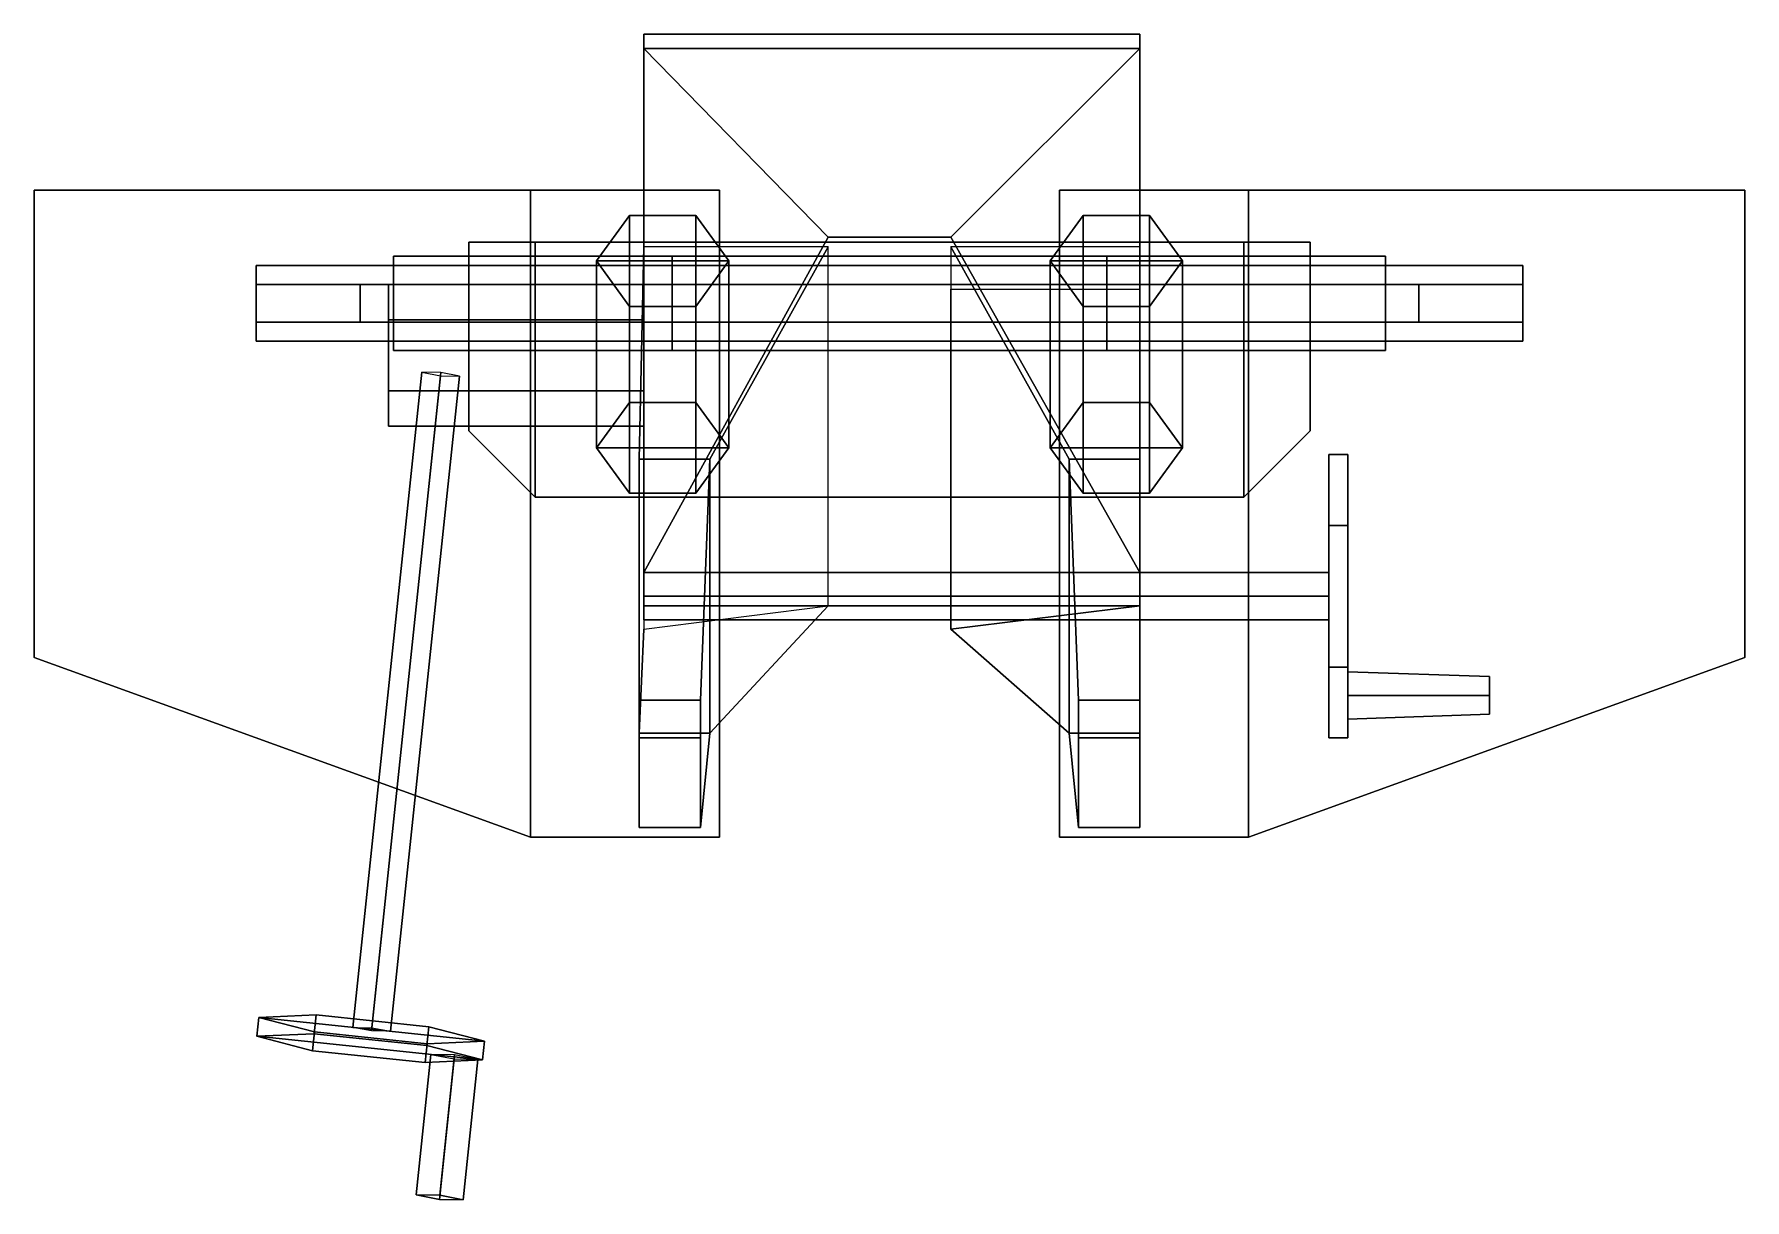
# Model space of a CAD drawing. Extents: x -0.9 to 0.91, y -0.49 to 0.74.
import ezdxf

# ---------------------------------------------------------------- set-up
doc = ezdxf.new("R2010")
doc.units = 0
doc.layers.add('BASE', color=3, linetype='CONTINUOUS')
doc.layers.add('SHIELD', color=6, linetype='CONTINUOUS')

msp = doc.modelspace()

# ---------------------------------------------------------------- linework, layer by layer
at = {"layer": 'BASE'}
for points in [[(-0.26, 0.74, 0.425), (-0.26, 0.12, 0.425), (-0.26, 0.12, 0.485), (-0.26, 0.74, 0.485)], [(0.265, 0.74, 0.425), (0.265, 0.12, 0.425), (-0.26, 0.12, 0.425), (-0.26, 0.74, 0.425)], [(-0.26, 0.74, 0.485), (-0.26, 0.12, 0.485), (-0.26, 0.145, 0.545), (-0.26, 0.74, 0.545)], [(0.265, 0.74, 0.545), (0.265, 0.74, 0.425), (-0.26, 0.74, 0.425), (-0.26, 0.74, 0.545)], [(-0.26, 0.74, 0.545), (-0.26, 0.145, 0.545), (-0.26, 0.135, 0.795), (-0.26, 0.725, 0.71)], [(0.265, 0.725, 0.71), (0.265, 0.74, 0.545), (-0.26, 0.74, 0.545), (-0.26, 0.725, 0.71)], [(-0.26, 0.725, 0.71), (-0.26, 0.135, 0.795), (-0.26, 0.17, 0.795), (-0.065, 0.525, 0.83)], [(0.065, 0.525, 0.83), (0.265, 0.725, 0.71), (-0.26, 0.725, 0.71), (-0.065, 0.525, 0.83)], [(0.265, 0.17, 0.795), (0.265, 0.135, 0.795), (0.265, 0.725, 0.71), (0.065, 0.525, 0.83)], [(0.265, 0.12, 0.485), (0.265, 0.12, 0.425), (0.265, 0.74, 0.425), (0.265, 0.74, 0.485)], [(0.265, 0.145, 0.545), (0.265, 0.12, 0.485), (0.265, 0.74, 0.485), (0.265, 0.74, 0.545)], [(0.265, 0.135, 0.795), (0.265, 0.145, 0.545), (0.265, 0.74, 0.545), (0.265, 0.725, 0.71)], [(-0.275, 0.5481, 1.0069), (-0.31, 0.5, 0.97), (-0.31, 0.3022, 1.2278), (-0.275, 0.3502, 1.2647)], [(-0.17, 0.5, 0.97), (-0.31, 0.5, 0.97), (-0.275, 0.5481, 1.0069), (-0.205, 0.5481, 1.0069)], [(-0.205, 0.5481, 1.0069), (-0.275, 0.5481, 1.0069), (-0.275, 0.3502, 1.2647), (-0.205, 0.3502, 1.2647)], [(-0.17, 0.5, 0.97), (-0.205, 0.5481, 1.0069), (-0.205, 0.3502, 1.2647), (-0.17, 0.3022, 1.2278)], [(0.205, 0.5481, 1.0069), (0.17, 0.5, 0.97), (0.17, 0.3022, 1.2278), (0.205, 0.3502, 1.2647)], [(0.31, 0.5, 0.97), (0.17, 0.5, 0.97), (0.205, 0.5481, 1.0069), (0.275, 0.5481, 1.0069)], [(0.275, 0.5481, 1.0069), (0.205, 0.5481, 1.0069), (0.205, 0.3502, 1.2647), (0.275, 0.3502, 1.2647)], [(0.31, 0.5, 0.97), (0.275, 0.5481, 1.0069), (0.275, 0.3502, 1.2647), (0.31, 0.3022, 1.2278)], [(-0.065, 0.525, 0.83), (-0.26, 0.17, 0.795), (0.265, 0.17, 0.795), (0.065, 0.525, 0.83)], [(-0.445, 0.52, 0.695), (-0.445, 0.52, 0.545), (-0.445, 0.32, 0.545), (-0.445, 0.32, 0.695)], [(-0.445, 0.32, 0.545), (-0.445, 0.52, 0.545), (-0.375, 0.52, 0.545), (-0.375, 0.25, 0.545)], [(-0.375, 0.25, 0.695), (-0.375, 0.52, 0.695), (-0.445, 0.52, 0.695), (-0.445, 0.32, 0.695)], [(-0.375, 0.52, 0.695), (-0.375, 0.52, 0.545), (-0.445, 0.52, 0.545), (-0.445, 0.52, 0.695)], [(0.375, 0.52, 0.695), (0.375, 0.52, 0.545), (-0.375, 0.52, 0.545), (-0.375, 0.52, 0.695)], [(0.375, 0.52, 0.545), (0.375, 0.25, 0.545), (-0.375, 0.25, 0.545), (-0.375, 0.52, 0.545)], [(-0.375, 0.52, 0.695), (-0.375, 0.25, 0.695), (0.375, 0.25, 0.695), (0.375, 0.52, 0.695)], [(-0.19, 0.29, 1.06), (-0.065, 0.515, 0.83), (-0.26, 0.515, 0.795), (-0.265, 0.29, 1.06)], [(-0.26, 0.515, 0.795), (-0.26, 0.11, 0.795), (-0.265, 0, 1.06), (-0.265, 0.29, 1.06)], [(-0.19, 0, 1.06), (-0.065, 0.135, 0.83), (-0.065, 0.515, 0.83), (-0.19, 0.29, 1.06)], [(0.265, 0.29, 1.06), (0.265, 0.515, 0.795), (0.065, 0.515, 0.83), (0.19, 0.29, 1.06)], [(0.065, 0.515, 0.83), (0.065, 0.11, 0.83), (0.19, 0, 1.06), (0.19, 0.29, 1.06)], [(0.265, 0, 1.06), (0.265, 0.135, 0.795), (0.265, 0.515, 0.795), (0.265, 0.29, 1.06)], [(0.445, 0.52, 0.695), (0.445, 0.52, 0.545), (0.375, 0.52, 0.545), (0.375, 0.52, 0.695)], [(0.445, 0.52, 0.545), (0.445, 0.32, 0.545), (0.375, 0.25, 0.545), (0.375, 0.52, 0.545)], [(0.375, 0.52, 0.695), (0.375, 0.25, 0.695), (0.445, 0.32, 0.695), (0.445, 0.52, 0.695)], [(0.445, 0.32, 0.695), (0.445, 0.32, 0.545), (0.445, 0.52, 0.545), (0.445, 0.52, 0.695)], [(0.67, 0.475, 0.6546), (0.67, 0.495, 0.62), (-0.67, 0.495, 0.62), (-0.67, 0.475, 0.6546)], [(0.67, 0.495, 0.62), (0.67, 0.475, 0.5854), (-0.67, 0.475, 0.5854), (-0.67, 0.495, 0.62)], [(0.525, 0.505, 0.46), (0.525, 0.505, 0.435), (-0.525, 0.505, 0.435), (-0.525, 0.505, 0.46)], [(-0.525, 0.505, 0.46), (-0.525, 0.505, 0.435), (-0.525, 0.405, 0.435), (-0.525, 0.405, 0.46)], [(-0.525, 0.505, 0.435), (0.525, 0.505, 0.435), (0.525, 0.405, 0.435), (-0.525, 0.405, 0.435)], [(0.23, 0.505, 0.495), (0.525, 0.505, 0.46), (-0.525, 0.505, 0.46), (-0.23, 0.505, 0.495)], [(-0.23, 0.505, 0.495), (-0.525, 0.505, 0.46), (-0.525, 0.405, 0.46), (-0.23, 0.405, 0.495)], [(-0.31, 0.5, 0.97), (-0.275, 0.4519, 0.9331), (-0.275, 0.2541, 1.1909), (-0.31, 0.3022, 1.2278)], [(-0.205, 0.4519, 0.9331), (-0.275, 0.4519, 0.9331), (-0.31, 0.5, 0.97), (-0.17, 0.5, 0.97)], [(-0.23, 0.405, 0.495), (0.23, 0.405, 0.495), (0.23, 0.505, 0.495), (-0.23, 0.505, 0.495)], [(-0.205, 0.4519, 0.9331), (-0.17, 0.5, 0.97), (-0.17, 0.3022, 1.2278), (-0.205, 0.2541, 1.1909)], [(0.17, 0.5, 0.97), (0.205, 0.4519, 0.9331), (0.205, 0.2541, 1.1909), (0.17, 0.3022, 1.2278)], [(0.275, 0.4519, 0.9331), (0.205, 0.4519, 0.9331), (0.17, 0.5, 0.97), (0.31, 0.5, 0.97)], [(0.23, 0.405, 0.495), (0.525, 0.405, 0.46), (0.525, 0.505, 0.46), (0.23, 0.505, 0.495)], [(0.275, 0.4519, 0.9331), (0.31, 0.5, 0.97), (0.31, 0.3022, 1.2278), (0.275, 0.2541, 1.1909)], [(0.525, 0.405, 0.46), (0.525, 0.405, 0.435), (0.525, 0.505, 0.435), (0.525, 0.505, 0.46)], [(0.67, 0.435, 0.6546), (0.67, 0.475, 0.6546), (-0.67, 0.475, 0.6546), (-0.67, 0.435, 0.6546)], [(0.67, 0.475, 0.5854), (0.67, 0.435, 0.5854), (-0.67, 0.435, 0.5854), (-0.67, 0.475, 0.5854)], [(-0.525, 0.475, 0.685), (-0.525, 0.475, 0.405), (-0.56, 0.475, 0.405), (-0.56, 0.475, 0.685)], [(-0.56, 0.475, 0.685), (-0.56, 0.475, 0.405), (-0.56, 0.435, 0.405), (-0.56, 0.435, 0.685)], [(-0.56, 0.475, 0.405), (-0.525, 0.475, 0.405), (-0.525, 0.435, 0.405), (-0.56, 0.435, 0.405)], [(-0.56, 0.435, 0.685), (-0.525, 0.435, 0.685), (-0.525, 0.475, 0.685), (-0.56, 0.475, 0.685)], [(-0.26, 0.4375, 0.905), (-0.26, 0.475, 0.84), (-0.53, 0.475, 0.84), (-0.53, 0.4375, 0.905)], [(-0.26, 0.475, 0.84), (-0.26, 0.4375, 0.775), (-0.53, 0.4375, 0.775), (-0.53, 0.475, 0.84)], [(-0.53, 0.3625, 0.905), (-0.53, 0.4375, 0.905), (-0.53, 0.475, 0.84), (-0.53, 0.325, 0.84)], [(-0.53, 0.325, 0.84), (-0.53, 0.475, 0.84), (-0.53, 0.4375, 0.775), (-0.53, 0.3625, 0.775)], [(-0.525, 0.435, 0.685), (-0.525, 0.435, 0.405), (-0.525, 0.475, 0.405), (-0.525, 0.475, 0.685)], [(0.56, 0.475, 0.685), (0.56, 0.475, 0.405), (0.525, 0.475, 0.405), (0.525, 0.475, 0.685)], [(0.525, 0.475, 0.685), (0.525, 0.475, 0.405), (0.525, 0.435, 0.405), (0.525, 0.435, 0.685)], [(0.525, 0.475, 0.405), (0.56, 0.475, 0.405), (0.56, 0.435, 0.405), (0.525, 0.435, 0.405)], [(0.525, 0.435, 0.685), (0.56, 0.435, 0.685), (0.56, 0.475, 0.685), (0.525, 0.475, 0.685)], [(0.56, 0.435, 0.685), (0.56, 0.435, 0.405), (0.56, 0.475, 0.405), (0.56, 0.475, 0.685)], [(0.265, 0.47, 0.795), (0.265, 0.135, 0.795), (0.065, 0.11, 0.83), (0.065, 0.47, 0.83)], [(0.67, 0.415, 0.62), (0.67, 0.435, 0.6546), (-0.67, 0.435, 0.6546), (-0.67, 0.415, 0.62)], [(0.67, 0.435, 0.5854), (0.67, 0.415, 0.62), (-0.67, 0.415, 0.62), (-0.67, 0.435, 0.5854)], [(-0.56, 0.435, 0.405), (-0.525, 0.435, 0.405), (-0.525, 0.435, 0.685), (-0.56, 0.435, 0.685)], [(-0.26, 0.3625, 0.905), (-0.26, 0.4375, 0.905), (-0.53, 0.4375, 0.905), (-0.53, 0.3625, 0.905)], [(-0.26, 0.4375, 0.775), (-0.26, 0.3625, 0.775), (-0.53, 0.3625, 0.775), (-0.53, 0.4375, 0.775)], [(-0.275, 0.4519, 0.9331), (-0.205, 0.4519, 0.9331), (-0.205, 0.2541, 1.1909), (-0.275, 0.2541, 1.1909)], [(0.205, 0.4519, 0.9331), (0.275, 0.4519, 0.9331), (0.275, 0.2541, 1.1909), (0.205, 0.2541, 1.1909)], [(0.525, 0.435, 0.405), (0.56, 0.435, 0.405), (0.56, 0.435, 0.685), (0.525, 0.435, 0.685)], [(-0.525, 0.405, 0.435), (0.525, 0.405, 0.435), (0.525, 0.405, 0.46), (-0.525, 0.405, 0.46)], [(-0.525, 0.405, 0.46), (0.525, 0.405, 0.46), (0.23, 0.405, 0.495), (-0.23, 0.405, 0.495)], [(-0.4748, 0.3817, 0.8599), (-0.4949, 0.3821, 0.84), (-0.5678, -0.3114, 0.901), (-0.5477, -0.3118, 0.9209)], [(-0.4949, 0.3821, 0.84), (-0.4752, 0.3783, 0.8201), (-0.5481, -0.3152, 0.8811), (-0.5678, -0.3114, 0.901)], [(-0.4551, 0.3779, 0.84), (-0.4748, 0.3817, 0.8599), (-0.5477, -0.3118, 0.9209), (-0.528, -0.3156, 0.901)], [(-0.4752, 0.3783, 0.8201), (-0.4551, 0.3779, 0.84), (-0.528, -0.3156, 0.901), (-0.5481, -0.3152, 0.8811)], [(-0.26, 0.325, 0.84), (-0.26, 0.3625, 0.905), (-0.53, 0.3625, 0.905), (-0.53, 0.325, 0.84)], [(-0.26, 0.3625, 0.775), (-0.26, 0.325, 0.84), (-0.53, 0.325, 0.84), (-0.53, 0.3625, 0.775)], [(-0.205, 0.3502, 1.2647), (-0.275, 0.3502, 1.2647), (-0.31, 0.3022, 1.2278), (-0.17, 0.3022, 1.2278)], [(0.275, 0.3502, 1.2647), (0.205, 0.3502, 1.2647), (0.17, 0.3022, 1.2278), (0.31, 0.3022, 1.2278)], [(-0.445, 0.32, 0.695), (-0.445, 0.32, 0.545), (-0.375, 0.25, 0.545), (-0.375, 0.25, 0.695)], [(0.375, 0.25, 0.695), (0.375, 0.25, 0.545), (0.445, 0.32, 0.545), (0.445, 0.32, 0.695)], [(-0.17, 0.3022, 1.2278), (-0.31, 0.3022, 1.2278), (-0.275, 0.2541, 1.1909), (-0.205, 0.2541, 1.1909)], [(-0.265, 0.29, 1.06), (-0.265, 0, 1.06), (-0.265, -0.1, 1.24), (-0.265, 0.035, 1.345)], [(-0.2, 0.035, 1.345), (-0.19, 0.29, 1.06), (-0.265, 0.29, 1.06), (-0.265, 0.035, 1.345)], [(-0.19, 0.29, 1.06), (-0.19, 0, 1.06), (-0.265, 0, 1.06), (-0.265, 0.29, 1.06)], [(-0.2, -0.1, 1.24), (-0.19, 0, 1.06), (-0.19, 0.29, 1.06), (-0.2, 0.035, 1.345)], [(0.31, 0.3022, 1.2278), (0.17, 0.3022, 1.2278), (0.205, 0.2541, 1.1909), (0.275, 0.2541, 1.1909)], [(0.19, 0.29, 1.06), (0.19, 0, 1.06), (0.2, -0.1, 1.24), (0.2, 0.035, 1.345)], [(0.265, 0.035, 1.345), (0.265, 0.29, 1.06), (0.19, 0.29, 1.06), (0.2, 0.035, 1.345)], [(0.265, 0.29, 1.06), (0.265, 0, 1.06), (0.19, 0, 1.06), (0.19, 0.29, 1.06)], [(0.265, -0.1, 1.24), (0.265, 0, 1.06), (0.265, 0.29, 1.06), (0.265, 0.035, 1.345)], [(0.485, 0.22, 1.2949), (0.485, 0.295, 1.165), (0.465, 0.295, 1.165), (0.465, 0.22, 1.2949)], [(0.485, 0.295, 1.165), (0.485, 0.22, 1.0351), (0.465, 0.22, 1.0351), (0.465, 0.295, 1.165)], [(0.465, 0.07, 1.2949), (0.465, 0.22, 1.2949), (0.465, 0.295, 1.165), (0.465, -0.005, 1.165)], [(0.465, -0.005, 1.165), (0.465, 0.295, 1.165), (0.465, 0.22, 1.0351), (0.465, 0.07, 1.0351)], [(0.485, -0.005, 1.165), (0.485, 0.295, 1.165), (0.485, 0.22, 1.2949), (0.485, 0.07, 1.2949)], [(0.485, 0.07, 1.0351), (0.485, 0.22, 1.0351), (0.485, 0.295, 1.165), (0.485, -0.005, 1.165)], [(-0.375, 0.25, 0.695), (-0.375, 0.25, 0.545), (0.375, 0.25, 0.545), (0.375, 0.25, 0.695)], [(0.485, 0.07, 1.2949), (0.485, 0.22, 1.2949), (0.465, 0.22, 1.2949), (0.465, 0.07, 1.2949)], [(0.485, 0.22, 1.0351), (0.485, 0.07, 1.0351), (0.465, 0.07, 1.0351), (0.465, 0.22, 1.0351)], [(-0.26, 0.17, 0.795), (-0.26, 0.135, 0.795), (0.265, 0.135, 0.795), (0.265, 0.17, 0.795)], [(0.465, 0.145, 1.19), (0.465, 0.17, 1.165), (0.265, 0.17, 1.165), (0.265, 0.145, 1.19)], [(0.465, 0.17, 1.165), (0.465, 0.145, 1.14), (0.265, 0.145, 1.14), (0.265, 0.17, 1.165)], [(-0.26, 0.145, 0.545), (-0.26, 0.12, 0.485), (0.265, 0.12, 0.485), (0.265, 0.145, 0.545)], [(-0.26, 0.135, 0.795), (-0.26, 0.145, 0.545), (0.265, 0.145, 0.545), (0.265, 0.135, 0.795)], [(0.465, 0.12, 1.165), (0.465, 0.145, 1.19), (0.265, 0.145, 1.19), (0.265, 0.12, 1.165)], [(0.465, 0.145, 1.14), (0.465, 0.12, 1.165), (0.265, 0.12, 1.165), (0.265, 0.145, 1.14)], [(-0.265, 0, 1.06), (-0.26, 0.11, 0.795), (-0.065, 0.135, 0.83), (-0.19, 0, 1.06)], [(0.19, 0, 1.06), (0.065, 0.11, 0.83), (0.265, 0.135, 0.795), (0.265, 0, 1.06)], [(-0.26, 0.12, 0.485), (-0.26, 0.12, 0.425), (0.265, 0.12, 0.425), (0.265, 0.12, 0.485)], [(0.485, -0.005, 1.165), (0.485, 0.07, 1.2949), (0.465, 0.07, 1.2949), (0.465, -0.005, 1.165)], [(0.485, 0.07, 1.0351), (0.485, -0.005, 1.165), (0.465, -0.005, 1.165), (0.465, 0.07, 1.0351)], [(0.485, 0.04, 1.14), (0.485, 0.065, 1.165), (0.635, 0.06, 1.165), (0.635, 0.04, 1.145)], [(0.485, 0.065, 1.165), (0.485, 0.04, 1.19), (0.635, 0.04, 1.185), (0.635, 0.06, 1.165)], [(0.635, 0.04, 1.185), (0.635, 0.02, 1.165), (0.635, 0.04, 1.145), (0.635, 0.06, 1.165)], [(0.485, 0.015, 1.165), (0.485, 0.04, 1.14), (0.635, 0.04, 1.145), (0.635, 0.02, 1.165)], [(0.485, 0.04, 1.19), (0.485, 0.015, 1.165), (0.635, 0.02, 1.165), (0.635, 0.04, 1.185)], [(-0.265, 0.035, 1.345), (-0.265, -0.1, 1.24), (-0.265, -0.1, 1.32), (-0.265, -0.005, 1.375)], [(-0.2, -0.005, 1.375), (-0.2, 0.035, 1.345), (-0.265, 0.035, 1.345), (-0.265, -0.005, 1.375)], [(-0.2, -0.1, 1.32), (-0.2, -0.1, 1.24), (-0.2, 0.035, 1.345), (-0.2, -0.005, 1.375)], [(0.265, -0.005, 1.375), (0.265, 0.035, 1.345), (0.2, 0.035, 1.345), (0.2, -0.005, 1.375)], [(0.2, 0.035, 1.345), (0.2, -0.1, 1.24), (0.2, -0.1, 1.32), (0.2, -0.005, 1.375)], [(0.265, -0.1, 1.32), (0.265, -0.1, 1.24), (0.265, 0.035, 1.345), (0.265, -0.005, 1.375)], [(-0.265, -0.1, 1.24), (-0.265, 0, 1.06), (-0.19, 0, 1.06), (-0.2, -0.1, 1.24)], [(-0.265, -0.005, 1.375), (-0.265, -0.1, 1.32), (-0.2, -0.1, 1.32), (-0.2, -0.005, 1.375)], [(0.2, -0.1, 1.24), (0.19, 0, 1.06), (0.265, 0, 1.06), (0.265, -0.1, 1.24)], [(0.2, -0.005, 1.375), (0.2, -0.1, 1.32), (0.265, -0.1, 1.32), (0.265, -0.005, 1.375)], [(-0.265, -0.1, 1.32), (-0.265, -0.1, 1.24), (-0.2, -0.1, 1.24), (-0.2, -0.1, 1.32)], [(0.2, -0.1, 1.32), (0.2, -0.1, 1.24), (0.265, -0.1, 1.24), (0.265, -0.1, 1.32)], [(-0.6066, -0.2982, 1.0045), (-0.6672, -0.301, 0.901), (-0.6693, -0.3208, 0.9028), (-0.6087, -0.3181, 1.0063)], [(-0.6672, -0.301, 0.901), (-0.6085, -0.3163, 0.7975), (-0.6106, -0.3361, 0.7992), (-0.6693, -0.3208, 0.9028)], [(-0.4285, -0.3261, 0.901), (-0.6672, -0.301, 0.901), (-0.6066, -0.2982, 1.0045), (-0.4873, -0.3108, 1.0045)], [(-0.4892, -0.3288, 0.7975), (-0.6085, -0.3163, 0.7975), (-0.6672, -0.301, 0.901), (-0.4285, -0.3261, 0.901)], [(-0.4873, -0.3108, 1.0045), (-0.6066, -0.2982, 1.0045), (-0.6087, -0.3181, 1.0063), (-0.4894, -0.3306, 1.0063)], [(-0.4894, -0.3306, 1.0063), (-0.6087, -0.3181, 1.0063), (-0.6693, -0.3208, 0.9028), (-0.4306, -0.3459, 0.9028)], [(-0.4306, -0.3459, 0.9028), (-0.6693, -0.3208, 0.9028), (-0.6106, -0.3361, 0.7992), (-0.4912, -0.3486, 0.7992)], [(-0.6085, -0.3163, 0.7975), (-0.4892, -0.3288, 0.7975), (-0.4912, -0.3486, 0.7992), (-0.6106, -0.3361, 0.7992)], [(-0.4285, -0.3261, 0.901), (-0.4873, -0.3108, 1.0045), (-0.4894, -0.3306, 1.0063), (-0.4306, -0.3459, 0.9028)], [(-0.4602, -0.3406, 0.9277), (-0.4853, -0.3401, 0.9028), (-0.5009, -0.4887, 0.9158), (-0.4759, -0.4892, 0.9407)], [(-0.4853, -0.3401, 0.9028), (-0.4607, -0.3449, 0.8778), (-0.4763, -0.4935, 0.8909), (-0.5009, -0.4887, 0.9158)], [(-0.4892, -0.3288, 0.7975), (-0.4285, -0.3261, 0.901), (-0.4306, -0.3459, 0.9028), (-0.4912, -0.3486, 0.7992)], [(-0.4356, -0.3454, 0.9028), (-0.4602, -0.3406, 0.9277), (-0.4759, -0.4892, 0.9407), (-0.4512, -0.494, 0.9158)], [(-0.4607, -0.3449, 0.8778), (-0.4356, -0.3454, 0.9028), (-0.4512, -0.494, 0.9158), (-0.4763, -0.4935, 0.8909)], [(-0.4759, -0.4892, 0.9407), (-0.5009, -0.4887, 0.9158), (-0.4763, -0.4935, 0.8909), (-0.4512, -0.494, 0.9158)]]:
    msp.add_3dface(points, dxfattribs=at)
at = {"layer": 'SHIELD'}
for points in [[(-0.905, 0.575, 1.405), (-0.38, 0.575, 1.405), (-0.38, -0.11, 1.915), (-0.905, 0.08, 1.78)], [(-0.38, 0.575, 1.405), (-0.905, 0.575, 1.405), (-0.905, 0.08, 1.78), (-0.38, -0.11, 1.915)], [(-0.665, 0.575, 1.06), (-0.38, 0.575, 1.06), (-0.38, 0.575, 1.405), (-0.64, 0.575, 1.405)], [(-0.38, 0.575, 1.06), (-0.665, 0.575, 1.06), (-0.64, 0.575, 1.405), (-0.38, 0.575, 1.405)], [(-0.54, 0.575, 0.935), (-0.315, 0.575, 0.935), (-0.315, 0.575, 1.06), (-0.665, 0.575, 1.06)], [(-0.315, 0.575, 0.935), (-0.54, 0.575, 0.935), (-0.665, 0.575, 1.06), (-0.315, 0.575, 1.06)], [(-0.54, 0.575, 0.805), (-0.315, 0.575, 0.805), (-0.315, 0.575, 0.935), (-0.54, 0.575, 0.935)], [(-0.315, 0.575, 0.805), (-0.54, 0.575, 0.805), (-0.54, 0.575, 0.935), (-0.315, 0.575, 0.935)], [(-0.38, 0.575, 1.405), (-0.18, 0.575, 1.405), (-0.18, -0.11, 1.915), (-0.38, -0.11, 1.915)], [(-0.18, 0.575, 1.405), (-0.38, 0.575, 1.405), (-0.38, -0.11, 1.915), (-0.18, -0.11, 1.915)], [(-0.18, 0.575, 1.06), (-0.38, 0.575, 1.06), (-0.38, 0.575, 1.405), (-0.18, 0.575, 1.405)], [(-0.38, 0.575, 1.06), (-0.18, 0.575, 1.06), (-0.18, 0.575, 1.405), (-0.38, 0.575, 1.405)], [(-0.265, 0.575, 1.025), (-0.315, 0.575, 0.935), (-0.315, 0.575, 1.06), (-0.18, 0.575, 1.06)], [(-0.315, 0.575, 0.935), (-0.265, 0.575, 1.025), (-0.18, 0.575, 1.06), (-0.315, 0.575, 1.06)], [(0.18, 0.575, 1.405), (0.38, 0.575, 1.405), (0.38, -0.11, 1.915), (0.18, -0.11, 1.915)], [(0.38, 0.575, 1.405), (0.18, 0.575, 1.405), (0.18, -0.11, 1.915), (0.38, -0.11, 1.915)], [(0.18, 0.575, 1.06), (0.38, 0.575, 1.06), (0.38, 0.575, 1.405), (0.18, 0.575, 1.405)], [(0.38, 0.575, 1.06), (0.18, 0.575, 1.06), (0.18, 0.575, 1.405), (0.38, 0.575, 1.405)], [(0.315, 0.575, 0.935), (0.265, 0.575, 1.025), (0.18, 0.575, 1.06), (0.315, 0.575, 1.06)], [(0.265, 0.575, 1.025), (0.315, 0.575, 0.935), (0.315, 0.575, 1.06), (0.18, 0.575, 1.06)], [(0.54, 0.575, 0.805), (0.315, 0.575, 0.805), (0.315, 0.575, 0.935), (0.54, 0.575, 0.935)], [(0.315, 0.575, 0.805), (0.54, 0.575, 0.805), (0.54, 0.575, 0.935), (0.315, 0.575, 0.935)], [(0.315, 0.575, 0.935), (0.54, 0.575, 0.935), (0.665, 0.575, 1.06), (0.315, 0.575, 1.06)], [(0.54, 0.575, 0.935), (0.315, 0.575, 0.935), (0.315, 0.575, 1.06), (0.665, 0.575, 1.06)], [(0.38, 0.575, 1.405), (0.905, 0.575, 1.405), (0.905, 0.08, 1.78), (0.38, -0.11, 1.915)], [(0.905, 0.575, 1.405), (0.38, 0.575, 1.405), (0.38, -0.11, 1.915), (0.905, 0.08, 1.78)], [(0.665, 0.575, 1.06), (0.38, 0.575, 1.06), (0.38, 0.575, 1.405), (0.64, 0.575, 1.405)], [(0.38, 0.575, 1.06), (0.665, 0.575, 1.06), (0.64, 0.575, 1.405), (0.38, 0.575, 1.405)]]:
    msp.add_3dface(points, dxfattribs=at)

doc.saveas('drawing.dxf')
